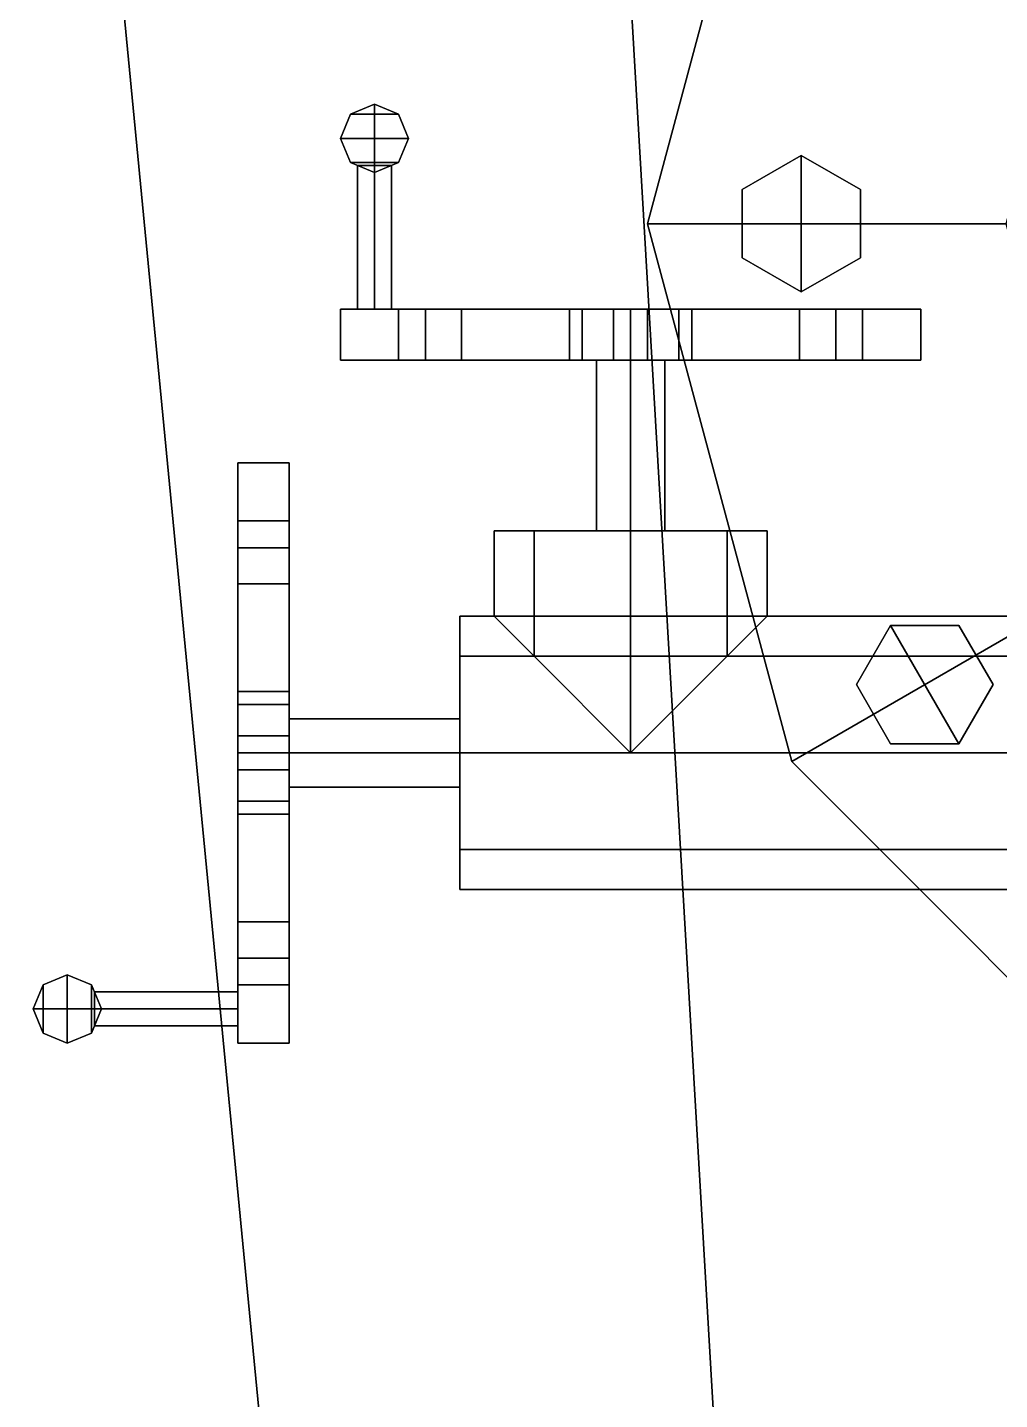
# Model space of a CAD drawing. Header units: millimetres. Extents: x -4 to 4, y -37.4 to 54.3.
# Drawn here: x -0.993 to -0.424, y -26.039 to -25.235 of the extents above; entities that cross this region are included whole.
import ezdxf

# ---------------------------------------------------------------- set-up
doc = ezdxf.new("R2010")
doc.units = ezdxf.units.MM
doc.layers.add('superstructure', color=3, linetype='Continuous')
doc.layers.add('turret', color=2, linetype='Continuous')

msp = doc.modelspace()

# ---------------------------------------------------------------- linework, layer by layer
for points in [[(0, -28.3, 3.5), (0, -23.33, 3.5), (-2.69, -23.33, 3.46), (-1.97, -28.3, 3.46)], [(-1.84, -23.33), (-1.66, -23.33, -0.61), (-0.95, -28.3, -0.61), (-1.12, -28.3)], [(-1.66, -23.33, -0.61), (-1.43, -23.33, -1.23), (-0.79, -28.3, -1.23), (-0.95, -28.3, -0.61)], [(-1.43, -23.33, -1.23), (-1.12, -23.33, -1.82), (-0.64, -28.3, -1.82), (-0.79, -28.3, -1.23)], [(-1.12, -23.33, -1.82), (-0.75, -23.33, -2.23), (-0.46, -28.3, -2.23), (-0.64, -28.3, -1.82)], [(-0.75, -23.33, -2.23), (-0.4, -23.33, -2.43), (-0.27, -28.3, -2.43), (-0.46, -28.3, -2.23)], [(-2.31334, -25.93, 3.46), (-2.31044, -26.12, 3.84), (0, -28.16, 3.5)], [(-2.31044, -26.14, 3.84), (-2.31044, -25.95, 3.46), (0, -28.18, 3.5)]]:
    msp.add_3dface(points)
at = {"layer": 'superstructure'}
for points in [[(-0.5456, -25.035, 3.47), (-0.63, -25.35, 3.47), (-0.63, -25.35, 3.57), (-0.5456, -25.035, 3.57)], [(-0.5456, -25.035, 3.57), (-0.63, -25.35, 3.57), (-0.42, -25.35, 3.57), (-0.36373, -25.14, 3.57)], [(-0.57464, -25.33, 3.6), (-0.57464, -25.37, 3.6), (-0.54, -25.39, 3.6), (-0.54, -25.31, 3.6)], [(-0.54, -25.31, 3.57), (-0.57464, -25.33, 3.57), (-0.57464, -25.33, 3.6), (-0.54, -25.31, 3.6)], [(-0.54, -25.31, 3.6), (-0.54, -25.39, 3.6), (-0.50536, -25.37, 3.6), (-0.50536, -25.33, 3.6)], [(-0.50536, -25.33, 3.57), (-0.54, -25.31, 3.57), (-0.54, -25.31, 3.6), (-0.50536, -25.33, 3.6)], [(-0.57464, -25.33, 3.57), (-0.57464, -25.37, 3.57), (-0.57464, -25.37, 3.6), (-0.57464, -25.33, 3.6)], [(-0.50536, -25.37, 3.57), (-0.50536, -25.33, 3.57), (-0.50536, -25.33, 3.6), (-0.50536, -25.37, 3.6)], [(-0.63, -25.35, 3.47), (-0.5456, -25.665, 3.47), (-0.5456, -25.665, 3.57), (-0.63, -25.35, 3.57)], [(-0.63, -25.35, 3.57), (-0.5456, -25.665, 3.57), (-0.36373, -25.56, 3.57), (-0.42, -25.35, 3.57)], [(-0.57464, -25.37, 3.57), (-0.54, -25.39, 3.57), (-0.54, -25.39, 3.6), (-0.57464, -25.37, 3.6)], [(-0.54, -25.39, 3.57), (-0.50536, -25.37, 3.57), (-0.50536, -25.37, 3.6), (-0.54, -25.39, 3.6)], [(-0.5456, -25.665, 3.57), (-0.315, -25.8956, 3.57), (-0.21, -25.71373, 3.57), (-0.36373, -25.56, 3.57)], [(-0.50765, -25.62, 3.6), (-0.48765, -25.65464, 3.6), (-0.44765, -25.65464, 3.6), (-0.48765, -25.58536, 3.6)], [(-0.48765, -25.58536, 3.57), (-0.50765, -25.62, 3.57), (-0.50765, -25.62, 3.6), (-0.48765, -25.58536, 3.6)], [(-0.48765, -25.58536, 3.6), (-0.44765, -25.65464, 3.6), (-0.42765, -25.62, 3.6), (-0.44765, -25.58536, 3.6)], [(-0.44765, -25.58536, 3.57), (-0.48765, -25.58536, 3.57), (-0.48765, -25.58536, 3.6), (-0.44765, -25.58536, 3.6)], [(-0.42765, -25.62, 3.57), (-0.44765, -25.58536, 3.57), (-0.44765, -25.58536, 3.6), (-0.42765, -25.62, 3.6)], [(-0.50765, -25.62, 3.57), (-0.48765, -25.65464, 3.57), (-0.48765, -25.65464, 3.6), (-0.50765, -25.62, 3.6)], [(-0.44765, -25.65464, 3.57), (-0.42765, -25.62, 3.57), (-0.42765, -25.62, 3.6), (-0.44765, -25.65464, 3.6)], [(-0.48765, -25.65464, 3.57), (-0.44765, -25.65464, 3.57), (-0.44765, -25.65464, 3.6), (-0.48765, -25.65464, 3.6)], [(-0.5456, -25.665, 3.47), (-0.315, -25.8956, 3.47), (-0.315, -25.8956, 3.57), (-0.5456, -25.665, 3.57)]]:
    msp.add_3dface(points, dxfattribs=at)
at = {"layer": 'turret'}
for points in [[(-0.79, -25.28, 4.53), (-0.80414, -25.28586, 4.53), (-0.79, -25.28586, 4.54414), (-0.79, -25.28, 4.53)], [(-0.79, -25.28, 4.53), (-0.79, -25.28586, 4.51586), (-0.80414, -25.28586, 4.53), (-0.79, -25.28, 4.53)], [(-0.79, -25.28, 4.53), (-0.79, -25.28586, 4.54414), (-0.77586, -25.28586, 4.53), (-0.79, -25.28, 4.53)], [(-0.79, -25.28, 4.53), (-0.77586, -25.28586, 4.53), (-0.79, -25.28586, 4.51586), (-0.79, -25.28, 4.53)], [(-0.80414, -25.28586, 4.53), (-0.81, -25.3, 4.53), (-0.79, -25.3, 4.55), (-0.79, -25.28586, 4.54414)], [(-0.79, -25.28586, 4.51586), (-0.79, -25.3, 4.51), (-0.81, -25.3, 4.53), (-0.80414, -25.28586, 4.53)], [(-0.79, -25.28586, 4.54414), (-0.79, -25.3, 4.55), (-0.77, -25.3, 4.53), (-0.77586, -25.28586, 4.53)], [(-0.77586, -25.28586, 4.53), (-0.77, -25.3, 4.53), (-0.79, -25.3, 4.51), (-0.79, -25.28586, 4.51586)], [(-0.81, -25.3, 4.53), (-0.80414, -25.31414, 4.53), (-0.79, -25.31414, 4.54414), (-0.79, -25.3, 4.55)], [(-0.79, -25.3, 4.51), (-0.79, -25.31414, 4.51586), (-0.80414, -25.31414, 4.53), (-0.81, -25.3, 4.53)], [(-0.79, -25.3, 4.55), (-0.79, -25.31414, 4.54414), (-0.77586, -25.31414, 4.53), (-0.77, -25.3, 4.53)], [(-0.77, -25.3, 4.53), (-0.77586, -25.31414, 4.53), (-0.79, -25.31414, 4.51586), (-0.79, -25.3, 4.51)], [(-0.80414, -25.31414, 4.53), (-0.79, -25.32, 4.53), (-0.79, -25.32, 4.53), (-0.79, -25.31414, 4.54414)], [(-0.79, -25.31414, 4.51586), (-0.79, -25.32, 4.53), (-0.79, -25.32, 4.53), (-0.80414, -25.31414, 4.53)], [(-0.79, -25.4, 4.52), (-0.8, -25.4, 4.53), (-0.8, -25.31586, 4.53), (-0.79, -25.31586, 4.52)], [(-0.8, -25.4, 4.53), (-0.79, -25.4, 4.54), (-0.79, -25.31586, 4.54), (-0.8, -25.31586, 4.53)], [(-0.79, -25.31414, 4.54414), (-0.79, -25.32, 4.53), (-0.79, -25.32, 4.53), (-0.77586, -25.31414, 4.53)], [(-0.77586, -25.31414, 4.53), (-0.79, -25.32, 4.53), (-0.79, -25.32, 4.53), (-0.79, -25.31414, 4.51586)], [(-0.78, -25.4, 4.53), (-0.79, -25.4, 4.52), (-0.79, -25.31586, 4.52), (-0.78, -25.31586, 4.53)], [(-0.79, -25.4, 4.54), (-0.78, -25.4, 4.53), (-0.78, -25.31586, 4.53), (-0.79, -25.31586, 4.54)], [(-0.76021, -25.4, 4.40979), (-0.81, -25.4, 4.53), (-0.77586, -25.4, 4.52), (-0.73899, -25.4, 4.43101)], [(-0.81, -25.4, 4.53), (-0.76021, -25.4, 4.65021), (-0.73899, -25.4, 4.62899), (-0.77586, -25.4, 4.54)], [(-0.81, -25.4, 4.53), (-0.77586, -25.4, 4.54), (-0.77586, -25.4, 4.52), (-0.81, -25.4, 4.53)], [(-0.76021, -25.43, 4.40979), (-0.81, -25.43, 4.53), (-0.81, -25.4, 4.53), (-0.76021, -25.4, 4.40979)], [(-0.81, -25.43, 4.53), (-0.76021, -25.43, 4.65021), (-0.76021, -25.4, 4.65021), (-0.81, -25.4, 4.53)], [(-0.77586, -25.4, 4.54), (-0.67586, -25.4, 4.54), (-0.67586, -25.4, 4.52), (-0.77586, -25.4, 4.52)], [(-0.73899, -25.43, 4.62899), (-0.77586, -25.43, 4.54), (-0.77586, -25.4, 4.54), (-0.73899, -25.4, 4.62899)], [(-0.77586, -25.43, 4.52), (-0.73899, -25.43, 4.43101), (-0.73899, -25.4, 4.43101), (-0.77586, -25.4, 4.52)], [(-0.67586, -25.43, 4.52), (-0.77586, -25.43, 4.52), (-0.77586, -25.4, 4.52), (-0.67586, -25.4, 4.52)], [(-0.77586, -25.43, 4.54), (-0.67586, -25.43, 4.54), (-0.67586, -25.4, 4.54), (-0.77586, -25.4, 4.54)], [(-0.64, -25.43, 4.36), (-0.76021, -25.43, 4.40979), (-0.76021, -25.4, 4.40979), (-0.64, -25.4, 4.36)], [(-0.64, -25.4, 4.36), (-0.76021, -25.4, 4.40979), (-0.73899, -25.4, 4.43101), (-0.65, -25.4, 4.39414)], [(-0.76021, -25.43, 4.65021), (-0.64, -25.43, 4.7), (-0.64, -25.4, 4.7), (-0.76021, -25.4, 4.65021)], [(-0.76021, -25.4, 4.65021), (-0.64, -25.4, 4.7), (-0.65, -25.4, 4.66586), (-0.73899, -25.4, 4.62899)], [(-0.73899, -25.43, 4.43101), (-0.65, -25.43, 4.39414), (-0.65, -25.4, 4.39414), (-0.73899, -25.4, 4.43101)], [(-0.65, -25.43, 4.66586), (-0.73899, -25.43, 4.62899), (-0.73899, -25.4, 4.62899), (-0.65, -25.4, 4.66586)], [(-0.60414, -25.4, 4.52), (-0.61172, -25.4, 4.50172), (-0.66828, -25.4, 4.50172), (-0.67586, -25.4, 4.52)], [(-0.60414, -25.4, 4.54), (-0.60414, -25.4, 4.52), (-0.67586, -25.4, 4.52), (-0.67586, -25.4, 4.54)], [(-0.61172, -25.4, 4.55828), (-0.60414, -25.4, 4.54), (-0.67586, -25.4, 4.54), (-0.66828, -25.4, 4.55828)], [(-0.67586, -25.43, 4.54), (-0.66828, -25.43, 4.55828), (-0.66828, -25.4, 4.55828), (-0.67586, -25.4, 4.54)], [(-0.66828, -25.43, 4.50172), (-0.67586, -25.43, 4.52), (-0.67586, -25.4, 4.52), (-0.66828, -25.4, 4.50172)], [(-0.61172, -25.4, 4.50172), (-0.63, -25.4, 4.49414), (-0.65, -25.4, 4.49414), (-0.66828, -25.4, 4.50172)], [(-0.63, -25.4, 4.56586), (-0.61172, -25.4, 4.55828), (-0.66828, -25.4, 4.55828), (-0.65, -25.4, 4.56586)], [(-0.65, -25.43, 4.49414), (-0.66828, -25.43, 4.50172), (-0.66828, -25.4, 4.50172), (-0.65, -25.4, 4.49414)], [(-0.66828, -25.43, 4.55828), (-0.65, -25.43, 4.56586), (-0.65, -25.4, 4.56586), (-0.66828, -25.4, 4.55828)], [(-0.65, -25.43, 4.39414), (-0.65, -25.43, 4.49414), (-0.65, -25.4, 4.49414), (-0.65, -25.4, 4.39414)], [(-0.65, -25.4, 4.39414), (-0.65, -25.4, 4.49414), (-0.63, -25.4, 4.49414), (-0.63, -25.4, 4.39414)], [(-0.64, -25.4, 4.36), (-0.65, -25.4, 4.39414), (-0.63, -25.4, 4.39414), (-0.64, -25.4, 4.36)], [(-0.65, -25.43, 4.56586), (-0.65, -25.43, 4.66586), (-0.65, -25.4, 4.66586), (-0.65, -25.4, 4.56586)], [(-0.63, -25.4, 4.66586), (-0.63, -25.4, 4.56586), (-0.65, -25.4, 4.56586), (-0.65, -25.4, 4.66586)], [(-0.64, -25.4, 4.7), (-0.63, -25.4, 4.66586), (-0.65, -25.4, 4.66586), (-0.64, -25.4, 4.7)], [(-0.51979, -25.43, 4.40979), (-0.64, -25.43, 4.36), (-0.64, -25.4, 4.36), (-0.51979, -25.4, 4.40979)], [(-0.51979, -25.4, 4.40979), (-0.64, -25.4, 4.36), (-0.63, -25.4, 4.39414), (-0.54101, -25.4, 4.43101)], [(-0.64, -25.43, 4.7), (-0.51979, -25.43, 4.65021), (-0.51979, -25.4, 4.65021), (-0.64, -25.4, 4.7)], [(-0.64, -25.4, 4.7), (-0.51979, -25.4, 4.65021), (-0.54101, -25.4, 4.62899), (-0.63, -25.4, 4.66586)], [(-0.61172, -25.43, 4.50172), (-0.63, -25.43, 4.49414), (-0.63, -25.4, 4.49414), (-0.61172, -25.4, 4.50172)], [(-0.63, -25.43, 4.49414), (-0.63, -25.43, 4.39414), (-0.63, -25.4, 4.39414), (-0.63, -25.4, 4.49414)], [(-0.63, -25.43, 4.39414), (-0.54101, -25.43, 4.43101), (-0.54101, -25.4, 4.43101), (-0.63, -25.4, 4.39414)], [(-0.63, -25.43, 4.56586), (-0.61172, -25.43, 4.55828), (-0.61172, -25.4, 4.55828), (-0.63, -25.4, 4.56586)], [(-0.63, -25.43, 4.66586), (-0.63, -25.43, 4.56586), (-0.63, -25.4, 4.56586), (-0.63, -25.4, 4.66586)], [(-0.54101, -25.43, 4.62899), (-0.63, -25.43, 4.66586), (-0.63, -25.4, 4.66586), (-0.54101, -25.4, 4.62899)], [(-0.61172, -25.43, 4.55828), (-0.60414, -25.43, 4.54), (-0.60414, -25.4, 4.54), (-0.61172, -25.4, 4.55828)], [(-0.60414, -25.43, 4.52), (-0.61172, -25.43, 4.50172), (-0.61172, -25.4, 4.50172), (-0.60414, -25.4, 4.52)], [(-0.50414, -25.43, 4.52), (-0.60414, -25.43, 4.52), (-0.60414, -25.4, 4.52), (-0.50414, -25.4, 4.52)], [(-0.60414, -25.43, 4.54), (-0.50414, -25.43, 4.54), (-0.50414, -25.4, 4.54), (-0.60414, -25.4, 4.54)], [(-0.50414, -25.4, 4.52), (-0.60414, -25.4, 4.52), (-0.60414, -25.4, 4.54), (-0.50414, -25.4, 4.54)], [(-0.50414, -25.43, 4.54), (-0.54101, -25.43, 4.62899), (-0.54101, -25.4, 4.62899), (-0.50414, -25.4, 4.54)], [(-0.54101, -25.43, 4.43101), (-0.50414, -25.43, 4.52), (-0.50414, -25.4, 4.52), (-0.54101, -25.4, 4.43101)], [(-0.47, -25.4, 4.53), (-0.51979, -25.4, 4.40979), (-0.54101, -25.4, 4.43101), (-0.50414, -25.4, 4.52)], [(-0.51979, -25.4, 4.65021), (-0.47, -25.4, 4.53), (-0.50414, -25.4, 4.54), (-0.54101, -25.4, 4.62899)], [(-0.47, -25.43, 4.53), (-0.51979, -25.43, 4.40979), (-0.51979, -25.4, 4.40979), (-0.47, -25.4, 4.53)], [(-0.51979, -25.43, 4.65021), (-0.47, -25.43, 4.53), (-0.47, -25.4, 4.53), (-0.51979, -25.4, 4.65021)], [(-0.47, -25.4, 4.53), (-0.50414, -25.4, 4.52), (-0.50414, -25.4, 4.54), (-0.47, -25.4, 4.53)], [(-0.81, -25.43, 4.53), (-0.77586, -25.43, 4.52), (-0.77586, -25.43, 4.54), (-0.81, -25.43, 4.53)], [(-0.81, -25.43, 4.53), (-0.76021, -25.43, 4.40979), (-0.73899, -25.43, 4.43101), (-0.77586, -25.43, 4.52)], [(-0.76021, -25.43, 4.65021), (-0.81, -25.43, 4.53), (-0.77586, -25.43, 4.54), (-0.73899, -25.43, 4.62899)], [(-0.77586, -25.43, 4.52), (-0.67586, -25.43, 4.52), (-0.67586, -25.43, 4.54), (-0.77586, -25.43, 4.54)], [(-0.76021, -25.43, 4.40979), (-0.64, -25.43, 4.36), (-0.65, -25.43, 4.39414), (-0.73899, -25.43, 4.43101)], [(-0.64, -25.43, 4.7), (-0.76021, -25.43, 4.65021), (-0.73899, -25.43, 4.62899), (-0.65, -25.43, 4.66586)], [(-0.67586, -25.43, 4.52), (-0.66828, -25.43, 4.50172), (-0.61172, -25.43, 4.50172), (-0.60414, -25.43, 4.52)], [(-0.67586, -25.43, 4.54), (-0.67586, -25.43, 4.52), (-0.60414, -25.43, 4.52), (-0.60414, -25.43, 4.54)], [(-0.66828, -25.43, 4.55828), (-0.67586, -25.43, 4.54), (-0.60414, -25.43, 4.54), (-0.61172, -25.43, 4.55828)], [(-0.66828, -25.43, 4.50172), (-0.65, -25.43, 4.49414), (-0.63, -25.43, 4.49414), (-0.61172, -25.43, 4.50172)], [(-0.65, -25.43, 4.56586), (-0.66828, -25.43, 4.55828), (-0.61172, -25.43, 4.55828), (-0.63, -25.43, 4.56586)], [(-0.64, -25.53, 4.51), (-0.66, -25.53, 4.53), (-0.66, -25.43, 4.53), (-0.64, -25.43, 4.51)], [(-0.66, -25.53, 4.53), (-0.64, -25.53, 4.55), (-0.64, -25.43, 4.55), (-0.66, -25.43, 4.53)], [(-0.63, -25.43, 4.39414), (-0.63, -25.43, 4.49414), (-0.65, -25.43, 4.49414), (-0.65, -25.43, 4.39414)], [(-0.64, -25.43, 4.36), (-0.63, -25.43, 4.39414), (-0.65, -25.43, 4.39414), (-0.64, -25.43, 4.36)], [(-0.65, -25.43, 4.66586), (-0.65, -25.43, 4.56586), (-0.63, -25.43, 4.56586), (-0.63, -25.43, 4.66586)], [(-0.64, -25.43, 4.7), (-0.65, -25.43, 4.66586), (-0.63, -25.43, 4.66586), (-0.64, -25.43, 4.7)], [(-0.62, -25.53, 4.53), (-0.64, -25.53, 4.51), (-0.64, -25.43, 4.51), (-0.62, -25.43, 4.53)], [(-0.64, -25.53, 4.55), (-0.62, -25.53, 4.53), (-0.62, -25.43, 4.53), (-0.64, -25.43, 4.55)], [(-0.64, -25.43, 4.36), (-0.51979, -25.43, 4.40979), (-0.54101, -25.43, 4.43101), (-0.63, -25.43, 4.39414)], [(-0.51979, -25.43, 4.65021), (-0.64, -25.43, 4.7), (-0.63, -25.43, 4.66586), (-0.54101, -25.43, 4.62899)], [(-0.50414, -25.43, 4.54), (-0.60414, -25.43, 4.54), (-0.60414, -25.43, 4.52), (-0.50414, -25.43, 4.52)], [(-0.51979, -25.43, 4.40979), (-0.47, -25.43, 4.53), (-0.50414, -25.43, 4.52), (-0.54101, -25.43, 4.43101)], [(-0.47, -25.43, 4.53), (-0.51979, -25.43, 4.65021), (-0.54101, -25.43, 4.62899), (-0.50414, -25.43, 4.54)], [(-0.47, -25.43, 4.53), (-0.50414, -25.43, 4.54), (-0.50414, -25.43, 4.52), (-0.47, -25.43, 4.53)], [(-0.87, -25.53979, 4.65021), (-0.87, -25.49, 4.53), (-0.87, -25.52414, 4.54), (-0.87, -25.56101, 4.62899)], [(-0.87, -25.49, 4.53), (-0.87, -25.53979, 4.40979), (-0.87, -25.56101, 4.43101), (-0.87, -25.52414, 4.52)], [(-0.87, -25.49, 4.53), (-0.87, -25.52414, 4.52), (-0.87, -25.52414, 4.54), (-0.87, -25.49, 4.53)], [(-0.84, -25.53979, 4.65021), (-0.84, -25.49, 4.53), (-0.87, -25.49, 4.53), (-0.87, -25.53979, 4.65021)], [(-0.84, -25.49, 4.53), (-0.84, -25.53979, 4.40979), (-0.87, -25.53979, 4.40979), (-0.87, -25.49, 4.53)], [(-0.84, -25.53979, 4.40979), (-0.84, -25.49, 4.53), (-0.84, -25.52414, 4.52), (-0.84, -25.56101, 4.43101)], [(-0.84, -25.49, 4.53), (-0.84, -25.53979, 4.65021), (-0.84, -25.56101, 4.62899), (-0.84, -25.52414, 4.54)], [(-0.84, -25.49, 4.53), (-0.84, -25.52414, 4.54), (-0.84, -25.52414, 4.52), (-0.84, -25.49, 4.53)], [(-0.87, -25.52414, 4.52), (-0.87, -25.62414, 4.52), (-0.87, -25.62414, 4.54), (-0.87, -25.52414, 4.54)], [(-0.84, -25.56101, 4.43101), (-0.84, -25.52414, 4.52), (-0.87, -25.52414, 4.52), (-0.87, -25.56101, 4.43101)], [(-0.84, -25.52414, 4.54), (-0.84, -25.56101, 4.62899), (-0.87, -25.56101, 4.62899), (-0.87, -25.52414, 4.54)], [(-0.84, -25.62414, 4.54), (-0.84, -25.52414, 4.54), (-0.87, -25.52414, 4.54), (-0.87, -25.62414, 4.54)], [(-0.84, -25.52414, 4.52), (-0.84, -25.62414, 4.52), (-0.87, -25.62414, 4.52), (-0.87, -25.52414, 4.52)], [(-0.84, -25.52414, 4.54), (-0.84, -25.62414, 4.54), (-0.84, -25.62414, 4.52), (-0.84, -25.52414, 4.52)], [(-0.72, -25.53, 4.53), (-0.69657, -25.53, 4.47343), (-0.69657, -25.60343, 4.47343), (-0.72, -25.58, 4.53)], [(-0.69657, -25.53, 4.58657), (-0.72, -25.53, 4.53), (-0.72, -25.58, 4.53), (-0.69657, -25.60343, 4.58657)], [(-0.72, -25.53, 4.53), (-0.58343, -25.53, 4.47343), (-0.64, -25.53, 4.45), (-0.69657, -25.53, 4.47343)], [(-0.69657, -25.53, 4.58657), (-0.56, -25.53, 4.53), (-0.58343, -25.53, 4.47343), (-0.72, -25.53, 4.53)], [(-0.69657, -25.53, 4.47343), (-0.64, -25.53, 4.45), (-0.64, -25.66, 4.45), (-0.69657, -25.60343, 4.47343)], [(-0.64, -25.53, 4.61), (-0.69657, -25.53, 4.58657), (-0.69657, -25.60343, 4.58657), (-0.64, -25.66, 4.61)], [(-0.64, -25.53, 4.61), (-0.58343, -25.53, 4.58657), (-0.56, -25.53, 4.53), (-0.69657, -25.53, 4.58657)], [(-0.64, -25.53, 4.45), (-0.58343, -25.53, 4.47343), (-0.58343, -25.60343, 4.47343), (-0.64, -25.66, 4.45)], [(-0.58343, -25.53, 4.58657), (-0.64, -25.53, 4.61), (-0.64, -25.66, 4.61), (-0.58343, -25.60343, 4.58657)], [(-0.58343, -25.53, 4.47343), (-0.56, -25.53, 4.53), (-0.56, -25.58, 4.53), (-0.58343, -25.60343, 4.47343)], [(-0.56, -25.53, 4.53), (-0.58343, -25.53, 4.58657), (-0.58343, -25.60343, 4.58657), (-0.56, -25.58, 4.53)], [(-0.87, -25.66, 4.7), (-0.87, -25.53979, 4.65021), (-0.87, -25.56101, 4.62899), (-0.87, -25.65, 4.66586)], [(-0.84, -25.66, 4.7), (-0.84, -25.53979, 4.65021), (-0.87, -25.53979, 4.65021), (-0.87, -25.66, 4.7)], [(-0.87, -25.53979, 4.40979), (-0.87, -25.66, 4.36), (-0.87, -25.65, 4.39414), (-0.87, -25.56101, 4.43101)], [(-0.84, -25.53979, 4.40979), (-0.84, -25.66, 4.36), (-0.87, -25.66, 4.36), (-0.87, -25.53979, 4.40979)], [(-0.84, -25.66, 4.36), (-0.84, -25.53979, 4.40979), (-0.84, -25.56101, 4.43101), (-0.84, -25.65, 4.39414)], [(-0.84, -25.53979, 4.65021), (-0.84, -25.66, 4.7), (-0.84, -25.65, 4.66586), (-0.84, -25.56101, 4.62899)], [(-0.84, -25.56101, 4.62899), (-0.84, -25.65, 4.66586), (-0.87, -25.65, 4.66586), (-0.87, -25.56101, 4.62899)], [(-0.84, -25.65, 4.39414), (-0.84, -25.56101, 4.43101), (-0.87, -25.56101, 4.43101), (-0.87, -25.65, 4.39414)], [(-0.22, -25.60343, 4.58657), (-0.22, -25.58, 4.53), (-0.74, -25.58, 4.53), (-0.74, -25.60343, 4.58657)], [(-0.22, -25.58, 4.53), (-0.22, -25.60343, 4.47343), (-0.74, -25.60343, 4.47343), (-0.74, -25.58, 4.53)], [(-0.74, -25.66, 4.61), (-0.74, -25.60343, 4.58657), (-0.74, -25.58, 4.53), (-0.74, -25.71657, 4.58657)], [(-0.74, -25.71657, 4.58657), (-0.74, -25.58, 4.53), (-0.74, -25.60343, 4.47343), (-0.74, -25.74, 4.53)], [(-0.22, -25.66, 4.61), (-0.22, -25.60343, 4.58657), (-0.74, -25.60343, 4.58657), (-0.74, -25.66, 4.61)], [(-0.22, -25.60343, 4.47343), (-0.22, -25.66, 4.45), (-0.74, -25.66, 4.45), (-0.74, -25.60343, 4.47343)], [(-0.74, -25.74, 4.53), (-0.74, -25.60343, 4.47343), (-0.74, -25.66, 4.45), (-0.74, -25.71657, 4.47343)], [(-0.84, -25.62414, 4.52), (-0.84, -25.63172, 4.50172), (-0.87, -25.63172, 4.50172), (-0.87, -25.62414, 4.52)], [(-0.84, -25.63172, 4.55828), (-0.84, -25.62414, 4.54), (-0.87, -25.62414, 4.54), (-0.87, -25.63172, 4.55828)], [(-0.87, -25.63172, 4.55828), (-0.87, -25.62414, 4.54), (-0.87, -25.69586, 4.54), (-0.87, -25.68828, 4.55828)], [(-0.87, -25.62414, 4.54), (-0.87, -25.62414, 4.52), (-0.87, -25.69586, 4.52), (-0.87, -25.69586, 4.54)], [(-0.87, -25.62414, 4.52), (-0.87, -25.63172, 4.50172), (-0.87, -25.68828, 4.50172), (-0.87, -25.69586, 4.52)], [(-0.84, -25.69586, 4.52), (-0.84, -25.68828, 4.50172), (-0.84, -25.63172, 4.50172), (-0.84, -25.62414, 4.52)], [(-0.84, -25.69586, 4.54), (-0.84, -25.69586, 4.52), (-0.84, -25.62414, 4.52), (-0.84, -25.62414, 4.54)], [(-0.84, -25.68828, 4.55828), (-0.84, -25.69586, 4.54), (-0.84, -25.62414, 4.54), (-0.84, -25.63172, 4.55828)], [(-0.84, -25.65, 4.56586), (-0.84, -25.63172, 4.55828), (-0.87, -25.63172, 4.55828), (-0.87, -25.65, 4.56586)], [(-0.84, -25.63172, 4.50172), (-0.84, -25.65, 4.49414), (-0.87, -25.65, 4.49414), (-0.87, -25.63172, 4.50172)], [(-0.87, -25.65, 4.56586), (-0.87, -25.63172, 4.55828), (-0.87, -25.68828, 4.55828), (-0.87, -25.67, 4.56586)], [(-0.87, -25.63172, 4.50172), (-0.87, -25.65, 4.49414), (-0.87, -25.67, 4.49414), (-0.87, -25.68828, 4.50172)], [(-0.84, -25.68828, 4.50172), (-0.84, -25.67, 4.49414), (-0.84, -25.65, 4.49414), (-0.84, -25.63172, 4.50172)], [(-0.84, -25.67, 4.56586), (-0.84, -25.68828, 4.55828), (-0.84, -25.63172, 4.55828), (-0.84, -25.65, 4.56586)], [(-0.74, -25.66, 4.55), (-0.74, -25.64, 4.53), (-0.84, -25.64, 4.53), (-0.84, -25.66, 4.55)], [(-0.74, -25.64, 4.53), (-0.74, -25.66, 4.51), (-0.84, -25.66, 4.51), (-0.84, -25.64, 4.53)], [(-0.87, -25.66, 4.7), (-0.87, -25.65, 4.66586), (-0.87, -25.67, 4.66586), (-0.87, -25.66, 4.7)], [(-0.87, -25.65, 4.66586), (-0.87, -25.65, 4.56586), (-0.87, -25.67, 4.56586), (-0.87, -25.67, 4.66586)], [(-0.84, -25.65, 4.66586), (-0.84, -25.65, 4.56586), (-0.87, -25.65, 4.56586), (-0.87, -25.65, 4.66586)], [(-0.87, -25.66, 4.36), (-0.87, -25.67, 4.39414), (-0.87, -25.65, 4.39414), (-0.87, -25.66, 4.36)], [(-0.87, -25.67, 4.39414), (-0.87, -25.67, 4.49414), (-0.87, -25.65, 4.49414), (-0.87, -25.65, 4.39414)], [(-0.84, -25.65, 4.49414), (-0.84, -25.65, 4.39414), (-0.87, -25.65, 4.39414), (-0.87, -25.65, 4.49414)], [(-0.84, -25.65, 4.39414), (-0.84, -25.65, 4.49414), (-0.84, -25.67, 4.49414), (-0.84, -25.67, 4.39414)], [(-0.84, -25.66, 4.36), (-0.84, -25.65, 4.39414), (-0.84, -25.67, 4.39414), (-0.84, -25.66, 4.36)], [(-0.84, -25.67, 4.66586), (-0.84, -25.67, 4.56586), (-0.84, -25.65, 4.56586), (-0.84, -25.65, 4.66586)], [(-0.84, -25.66, 4.7), (-0.84, -25.67, 4.66586), (-0.84, -25.65, 4.66586), (-0.84, -25.66, 4.7)], [(-0.87, -25.78021, 4.65021), (-0.87, -25.66, 4.7), (-0.87, -25.67, 4.66586), (-0.87, -25.75899, 4.62899)], [(-0.84, -25.78021, 4.65021), (-0.84, -25.66, 4.7), (-0.87, -25.66, 4.7), (-0.87, -25.78021, 4.65021)], [(-0.87, -25.66, 4.36), (-0.87, -25.78021, 4.40979), (-0.87, -25.75899, 4.43101), (-0.87, -25.67, 4.39414)], [(-0.84, -25.66, 4.36), (-0.84, -25.78021, 4.40979), (-0.87, -25.78021, 4.40979), (-0.87, -25.66, 4.36)], [(-0.84, -25.78021, 4.40979), (-0.84, -25.66, 4.36), (-0.84, -25.67, 4.39414), (-0.84, -25.75899, 4.43101)], [(-0.84, -25.66, 4.7), (-0.84, -25.78021, 4.65021), (-0.84, -25.75899, 4.62899), (-0.84, -25.67, 4.66586)], [(-0.74, -25.68, 4.53), (-0.74, -25.66, 4.55), (-0.84, -25.66, 4.55), (-0.84, -25.68, 4.53)], [(-0.74, -25.66, 4.51), (-0.74, -25.68, 4.53), (-0.84, -25.68, 4.53), (-0.84, -25.66, 4.51)], [(-0.22, -25.71657, 4.58657), (-0.22, -25.66, 4.61), (-0.74, -25.66, 4.61), (-0.74, -25.71657, 4.58657)], [(-0.22, -25.66, 4.45), (-0.22, -25.71657, 4.47343), (-0.74, -25.71657, 4.47343), (-0.74, -25.66, 4.45)], [(-0.84, -25.67, 4.66586), (-0.84, -25.75899, 4.62899), (-0.87, -25.75899, 4.62899), (-0.87, -25.67, 4.66586)], [(-0.84, -25.67, 4.56586), (-0.84, -25.67, 4.66586), (-0.87, -25.67, 4.66586), (-0.87, -25.67, 4.56586)], [(-0.84, -25.68828, 4.55828), (-0.84, -25.67, 4.56586), (-0.87, -25.67, 4.56586), (-0.87, -25.68828, 4.55828)], [(-0.84, -25.75899, 4.43101), (-0.84, -25.67, 4.39414), (-0.87, -25.67, 4.39414), (-0.87, -25.75899, 4.43101)], [(-0.84, -25.67, 4.39414), (-0.84, -25.67, 4.49414), (-0.87, -25.67, 4.49414), (-0.87, -25.67, 4.39414)], [(-0.84, -25.67, 4.49414), (-0.84, -25.68828, 4.50172), (-0.87, -25.68828, 4.50172), (-0.87, -25.67, 4.49414)], [(-0.84, -25.69586, 4.54), (-0.84, -25.68828, 4.55828), (-0.87, -25.68828, 4.55828), (-0.87, -25.69586, 4.54)], [(-0.84, -25.68828, 4.50172), (-0.84, -25.69586, 4.52), (-0.87, -25.69586, 4.52), (-0.87, -25.68828, 4.50172)], [(-0.84, -25.79586, 4.54), (-0.84, -25.69586, 4.54), (-0.87, -25.69586, 4.54), (-0.87, -25.79586, 4.54)], [(-0.84, -25.69586, 4.52), (-0.84, -25.79586, 4.52), (-0.87, -25.79586, 4.52), (-0.87, -25.69586, 4.52)], [(-0.87, -25.79586, 4.54), (-0.87, -25.69586, 4.54), (-0.87, -25.69586, 4.52), (-0.87, -25.79586, 4.52)], [(-0.84, -25.79586, 4.52), (-0.84, -25.69586, 4.52), (-0.84, -25.69586, 4.54), (-0.84, -25.79586, 4.54)], [(-0.22, -25.74, 4.53), (-0.22, -25.71657, 4.58657), (-0.74, -25.71657, 4.58657), (-0.74, -25.74, 4.53)], [(-0.22, -25.71657, 4.47343), (-0.22, -25.74, 4.53), (-0.74, -25.74, 4.53), (-0.74, -25.71657, 4.47343)], [(-0.84, -25.75899, 4.62899), (-0.84, -25.79586, 4.54), (-0.87, -25.79586, 4.54), (-0.87, -25.75899, 4.62899)], [(-0.84, -25.79586, 4.52), (-0.84, -25.75899, 4.43101), (-0.87, -25.75899, 4.43101), (-0.87, -25.79586, 4.52)], [(-0.87, -25.83, 4.53), (-0.87, -25.78021, 4.65021), (-0.87, -25.75899, 4.62899), (-0.87, -25.79586, 4.54)], [(-0.87, -25.78021, 4.40979), (-0.87, -25.83, 4.53), (-0.87, -25.79586, 4.52), (-0.87, -25.75899, 4.43101)], [(-0.84, -25.83, 4.53), (-0.84, -25.78021, 4.40979), (-0.84, -25.75899, 4.43101), (-0.84, -25.79586, 4.52)], [(-0.84, -25.78021, 4.65021), (-0.84, -25.83, 4.53), (-0.84, -25.79586, 4.54), (-0.84, -25.75899, 4.62899)], [(-0.84, -25.83, 4.53), (-0.84, -25.78021, 4.65021), (-0.87, -25.78021, 4.65021), (-0.87, -25.83, 4.53)], [(-0.84, -25.78021, 4.40979), (-0.84, -25.83, 4.53), (-0.87, -25.83, 4.53), (-0.87, -25.78021, 4.40979)], [(-0.98414, -25.79586, 4.53), (-0.97, -25.79, 4.53), (-0.97, -25.81, 4.51), (-0.98414, -25.81, 4.51586)], [(-0.98414, -25.81, 4.54414), (-0.97, -25.81, 4.55), (-0.97, -25.79, 4.53), (-0.98414, -25.79586, 4.53)], [(-0.97, -25.79, 4.53), (-0.95586, -25.79586, 4.53), (-0.95586, -25.81, 4.51586), (-0.97, -25.81, 4.51)], [(-0.97, -25.81, 4.55), (-0.95586, -25.81, 4.54414), (-0.95586, -25.79586, 4.53), (-0.97, -25.79, 4.53)], [(-0.99, -25.81, 4.53), (-0.98414, -25.79586, 4.53), (-0.98414, -25.81, 4.51586), (-0.99, -25.81, 4.53)], [(-0.99, -25.81, 4.53), (-0.98414, -25.81, 4.54414), (-0.98414, -25.79586, 4.53), (-0.99, -25.81, 4.53)], [(-0.95586, -25.79586, 4.53), (-0.95, -25.81, 4.53), (-0.95, -25.81, 4.53), (-0.95586, -25.81, 4.51586)], [(-0.95586, -25.81, 4.54414), (-0.95, -25.81, 4.53), (-0.95, -25.81, 4.53), (-0.95586, -25.79586, 4.53)], [(-0.87, -25.81, 4.54), (-0.87, -25.8, 4.53), (-0.95414, -25.8, 4.53), (-0.95414, -25.81, 4.54)], [(-0.87, -25.8, 4.53), (-0.87, -25.81, 4.52), (-0.95414, -25.81, 4.52), (-0.95414, -25.8, 4.53)], [(-0.87, -25.83, 4.53), (-0.87, -25.79586, 4.54), (-0.87, -25.79586, 4.52), (-0.87, -25.83, 4.53)], [(-0.84, -25.83, 4.53), (-0.84, -25.79586, 4.52), (-0.84, -25.79586, 4.54), (-0.84, -25.83, 4.53)], [(-0.99, -25.81, 4.53), (-0.98414, -25.81, 4.51586), (-0.98414, -25.82414, 4.53), (-0.99, -25.81, 4.53)], [(-0.99, -25.81, 4.53), (-0.98414, -25.82414, 4.53), (-0.98414, -25.81, 4.54414), (-0.99, -25.81, 4.53)], [(-0.98414, -25.81, 4.51586), (-0.97, -25.81, 4.51), (-0.97, -25.83, 4.53), (-0.98414, -25.82414, 4.53)], [(-0.98414, -25.82414, 4.53), (-0.97, -25.83, 4.53), (-0.97, -25.81, 4.55), (-0.98414, -25.81, 4.54414)], [(-0.97, -25.81, 4.51), (-0.95586, -25.81, 4.51586), (-0.95586, -25.82414, 4.53), (-0.97, -25.83, 4.53)], [(-0.97, -25.83, 4.53), (-0.95586, -25.82414, 4.53), (-0.95586, -25.81, 4.54414), (-0.97, -25.81, 4.55)], [(-0.95586, -25.81, 4.51586), (-0.95, -25.81, 4.53), (-0.95, -25.81, 4.53), (-0.95586, -25.82414, 4.53)], [(-0.95586, -25.82414, 4.53), (-0.95, -25.81, 4.53), (-0.95, -25.81, 4.53), (-0.95586, -25.81, 4.54414)], [(-0.87, -25.82, 4.53), (-0.87, -25.81, 4.54), (-0.95414, -25.81, 4.54), (-0.95414, -25.82, 4.53)], [(-0.87, -25.81, 4.52), (-0.87, -25.82, 4.53), (-0.95414, -25.82, 4.53), (-0.95414, -25.81, 4.52)]]:
    msp.add_3dface(points, dxfattribs=at)

doc.saveas('drawing.dxf')
